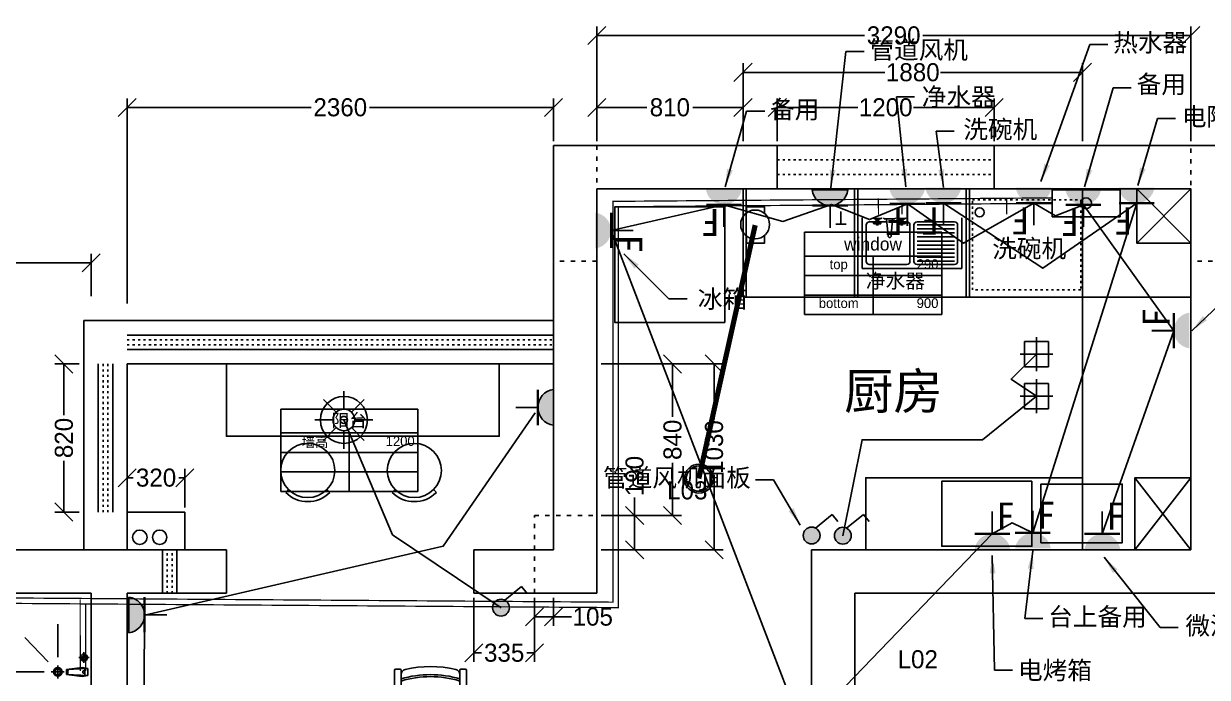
# Model space of a CAD drawing. Header units: millimetres. Extents: x -19825 to 39593, y -31971 to 32026.
# Drawn here: x 8187 to 14741, y 11864 to 15485 of the extents above; entities that cross this region are included whole.
import ezdxf

# ---------------------------------------------------------------- set-up
doc = ezdxf.new("R2010")
doc.units = ezdxf.units.MM
for name, pattern in [('ACAD_ISO03W100', [30, 12, -18]), ('DASHED2', [0.25, 0.125, -0.125]), ('PHANTOM2', [1.25, 0.625, -0.125, 0.125, -0.125, 0.125, -0.125])]:
    doc.linetypes.add(name, pattern=pattern)
for name, color, linetype in [('air supply', 3, 'Continuous'), ('blocks', 253, 'Continuous'), ('carbinet', 210, 'Continuous'), ('column', 1, 'ACAD_ISO03W100'), ('dim', 7, 'Continuous'), ('lighting', 6, 'Continuous'), ('new wall', 90, 'Continuous'), ('strong current', 1, 'Continuous'), ('wall', 7, 'Continuous'), ('water supply', 7, 'Continuous'), ('windows', 140, 'Continuous')]:
    doc.layers.add(name, color=color, linetype=linetype)
doc.styles.get("Standard").update_dxf_attribs({"font": 'Heiti SC.ttf'})
doc.styles.add('汉字', font='', dxfattribs={"width": 0.65, "height": 75})
doc.styles.get('汉字').set_extended_font_data('FangSong_GB2312')
doc.linetypes.add('ZIGZAG', pattern='A,0.00254,-5.08,[131,ltypeshp.shx,S=5.08,R=0,X=-5.08,Y=0],-10.16,[131,ltypeshp.shx,S=5.08,R=180,X=5.08,Y=0],-5.08', length=20.32254)
doc.dimstyles.new('副本 ISO-25', dxfattribs={"dimscale": 40, "dimtxt": 2.5, "dimasz": 2.5, "dimexe": 1.25, "dimexo": 0.625, "dimgap": 0.63, "dimtad": 0, "dimdec": 0, "dimtxsty": 'Standard', "dimblk": 'OBLIQUE', "dimblk1": 'OBLIQUE', "dimblk2": 'OBLIQUE', "dimcen": 2.5, "dimadec": 0, "dimazin": 0, "dimtfac": 1, "dimtdec": 0, "dimtmove": 0, "dimatfit": 3, "dimfxl": 1, "dimarcsym": 0})

# ---------------------------------------------------------------- blocks, each defined once
blk = doc.blocks.new('_Oblique')
at = {"color": 0, "linetype": 'ByBlock', "lineweight": -2}
blk.add_line((-0.5, -0.5), (0.5, 0.5), dxfattribs=at)
blk = doc.blocks.new('*D26')
at = {"layer": 'dim', "color": 0, "lineweight": -2, "transparency": 16777216}
for p, q in [((11360, 14835), (11360, 15469.5)), ((14650, 14835), (14650, 15469.5)), ((11360, 15419.5), (12842.7, 15419.5)), ((14650, 15419.5), (13165.7, 15419.5))]:
    blk.add_line(p, q, dxfattribs=at)
at = {"layer": 'dim', "color": 0, "lineweight": -2, "transparency": 16777216, "xscale": 100, "yscale": 100, "zscale": 100, "rotation": 180}
blk.add_blockref('_Oblique', (11360, 15419.5), dxfattribs=at)
at = {"layer": 'dim', "color": 0, "lineweight": -2, "transparency": 16777216, "xscale": 100, "yscale": 100, "zscale": 100}
blk.add_blockref('_Oblique', (14650, 15419.5), dxfattribs=at)
at = {"layer": 'dim', "color": 0, "transparency": 16777216, "insert": (13004.2, 15419.5), "char_height": 100, "attachment_point": 5}
blk.add_mtext('3290', dxfattribs=at)
blk = doc.blocks.new('*D27')
at = {"layer": 'dim', "color": 0, "lineweight": -2, "transparency": 16777216}
for p, q in [((12360, 14835), (12360, 15071.3)), ((12360, 15021.3), (12805.9, 15021.3)), ((13560, 15021.3), (13114.1, 15021.3)), ((13560, 14835), (13560, 15071.3))]:
    blk.add_line(p, q, dxfattribs=at)
at = {"layer": 'dim', "color": 0, "lineweight": -2, "transparency": 16777216, "xscale": 100, "yscale": 100, "zscale": 100, "rotation": 180}
blk.add_blockref('_Oblique', (12360, 15021.3), dxfattribs=at)
at = {"layer": 'dim', "color": 0, "lineweight": -2, "transparency": 16777216, "xscale": 100, "yscale": 100, "zscale": 100}
blk.add_blockref('_Oblique', (13560, 15021.3), dxfattribs=at)
at = {"layer": 'dim', "color": 0, "transparency": 16777216, "insert": (12960, 15021.3), "char_height": 100, "attachment_point": 5}
blk.add_mtext('1200', dxfattribs=at)
blk = doc.blocks.new('*D28')
at = {"layer": 'dim', "color": 0, "lineweight": -2, "transparency": 16777216}
for p, q in [((8760, 13935), (8760, 15071.3)), ((8760, 15021.3), (9778.5, 15021.3)), ((11120, 15021.3), (10101.5, 15021.3)), ((11120, 14835), (11120, 15071.3))]:
    blk.add_line(p, q, dxfattribs=at)
at = {"layer": 'dim', "color": 0, "lineweight": -2, "transparency": 16777216, "xscale": 100, "yscale": 100, "zscale": 100, "rotation": 180}
blk.add_blockref('_Oblique', (8760, 15021.3), dxfattribs=at)
at = {"layer": 'dim', "color": 0, "lineweight": -2, "transparency": 16777216, "xscale": 100, "yscale": 100, "zscale": 100}
blk.add_blockref('_Oblique', (11120, 15021.3), dxfattribs=at)
at = {"layer": 'dim', "color": 0, "transparency": 16777216, "insert": (9940, 15021.3), "char_height": 100, "attachment_point": 5}
blk.add_mtext('2360', dxfattribs=at)
blk = doc.blocks.new('*D29')
at = {"layer": 'dim', "color": 0, "lineweight": -2, "transparency": 16777216}
for p, q in [((6840, 12595), (6840, 14210)), ((6840, 14160), (7545.9, 14160)), ((8560, 14160), (7854.1, 14160)), ((8560, 13975), (8560, 14210))]:
    blk.add_line(p, q, dxfattribs=at)
at = {"layer": 'dim', "color": 0, "lineweight": -2, "transparency": 16777216, "xscale": 100, "yscale": 100, "zscale": 100, "rotation": 180}
blk.add_blockref('_Oblique', (6840, 14160), dxfattribs=at)
at = {"layer": 'dim', "color": 0, "lineweight": -2, "transparency": 16777216, "xscale": 100, "yscale": 100, "zscale": 100}
blk.add_blockref('_Oblique', (8560, 14160), dxfattribs=at)
at = {"layer": 'dim', "color": 0, "transparency": 16777216, "insert": (7700, 14160), "char_height": 100, "attachment_point": 5}
blk.add_mtext('1720', dxfattribs=at)
blk = doc.blocks.new('*D30')
at = {"layer": 'dim', "color": 0, "lineweight": -2, "transparency": 16777216}
for p, q in [((11385, 13600), (12060, 13600)), ((12010, 13600), (12010, 13294.1)), ((12010, 12570), (12010, 12985.9)), ((11385, 12570), (12060, 12570))]:
    blk.add_line(p, q, dxfattribs=at)
at = {"layer": 'dim', "color": 0, "lineweight": -2, "transparency": 16777216, "xscale": 100, "yscale": 100, "zscale": 100}
for p, rotation in [((12010, 13600), 90), ((12010, 12570), 270)]:
    blk.add_blockref('_Oblique', p, dxfattribs=dict(at, rotation=rotation))
at = {"layer": 'dim', "color": 0, "transparency": 16777216, "insert": (12010, 13140), "char_height": 100, "attachment_point": 5, "rotation": 90}
blk.add_mtext('1030', dxfattribs=at)
blk = doc.blocks.new('*D35')
at = {"layer": 'dim', "color": 0, "lineweight": -2, "transparency": 16777216}
for p, q in [((11360, 14835), (11360, 15071.3)), ((11360, 15021.3), (11638.2, 15021.3)), ((12170, 15021.3), (11891.8, 15021.3)), ((12170, 14835), (12170, 15071.3))]:
    blk.add_line(p, q, dxfattribs=at)
at = {"layer": 'dim', "color": 0, "lineweight": -2, "transparency": 16777216, "xscale": 100, "yscale": 100, "zscale": 100, "rotation": 180}
blk.add_blockref('_Oblique', (11360, 15021.3), dxfattribs=at)
at = {"layer": 'dim', "color": 0, "lineweight": -2, "transparency": 16777216, "xscale": 100, "yscale": 100, "zscale": 100}
blk.add_blockref('_Oblique', (12170, 15021.3), dxfattribs=at)
at = {"layer": 'dim', "color": 0, "transparency": 16777216, "insert": (11765, 15021.3), "char_height": 100, "attachment_point": 5}
blk.add_mtext('810', dxfattribs=at)
blk = doc.blocks.new('*D36')
at = {"layer": 'dim', "color": 0, "lineweight": -2, "transparency": 16777216}
for p, q in [((12170, 14835), (12170, 15265.4)), ((12170, 15215.4), (12955.9, 15215.4)), ((14050, 15215.4), (13264.1, 15215.4)), ((14050, 14835), (14050, 15265.4))]:
    blk.add_line(p, q, dxfattribs=at)
at = {"layer": 'dim', "color": 0, "lineweight": -2, "transparency": 16777216, "xscale": 100, "yscale": 100, "zscale": 100, "rotation": 180}
blk.add_blockref('_Oblique', (12170, 15215.4), dxfattribs=at)
at = {"layer": 'dim', "color": 0, "lineweight": -2, "transparency": 16777216, "xscale": 100, "yscale": 100, "zscale": 100}
blk.add_blockref('_Oblique', (14050, 15215.4), dxfattribs=at)
at = {"layer": 'dim', "color": 0, "transparency": 16777216, "insert": (13110, 15215.4), "char_height": 100, "attachment_point": 5}
blk.add_mtext('1880', dxfattribs=at)
blk = doc.blocks.new('*D281')
at = {"layer": 'dim', "color": 0, "lineweight": -2, "transparency": 16777216}
for p, q in [((11570, 12760), (11570, 12860)), ((11385, 12760), (11620, 12760)), ((11570, 12570), (11570, 12760)), ((11385, 12570), (11620, 12570))]:
    blk.add_line(p, q, dxfattribs=at)
at = {"layer": 'dim', "color": 0, "lineweight": -2, "transparency": 16777216, "xscale": 100, "yscale": 100, "zscale": 100}
for p, rotation in [((11570, 12760), 90), ((11570, 12570), 270)]:
    blk.add_blockref('_Oblique', p, dxfattribs=dict(at, rotation=rotation))
at = {"layer": 'dim', "color": 0, "transparency": 16777216, "insert": (11570, 12979.4), "char_height": 100, "attachment_point": 5, "rotation": 90}
blk.add_mtext('190', dxfattribs=at)
blk = doc.blocks.new('*D282')
at = {"layer": 'dim', "color": 0, "lineweight": -2, "transparency": 16777216}
for p, q in [((11015, 12305), (11015, 12150)), ((11120, 12305), (11120, 12150)), ((11015, 12200), (11120, 12200)), ((11120, 12200), (11220, 12200))]:
    blk.add_line(p, q, dxfattribs=at)
at = {"layer": 'dim', "color": 0, "lineweight": -2, "transparency": 16777216, "xscale": 100, "yscale": 100, "zscale": 100, "rotation": 180}
blk.add_blockref('_Oblique', (11015, 12200), dxfattribs=at)
at = {"layer": 'dim', "color": 0, "lineweight": -2, "transparency": 16777216, "xscale": 100, "yscale": 100, "zscale": 100}
blk.add_blockref('_Oblique', (11120, 12200), dxfattribs=at)
at = {"layer": 'dim', "color": 0, "transparency": 16777216, "insert": (11338.1, 12200), "char_height": 100, "attachment_point": 5}
blk.add_mtext('105', dxfattribs=at)
blk = doc.blocks.new('*D283')
at = {"layer": 'dim', "color": 0, "lineweight": -2, "transparency": 16777216}
for p, q in [((11385, 13600), (11830, 13600)), ((11780, 13600), (11780, 13306.8)), ((11780, 12760), (11780, 13053.2)), ((11385, 12760), (11830, 12760))]:
    blk.add_line(p, q, dxfattribs=at)
at = {"layer": 'dim', "color": 0, "lineweight": -2, "transparency": 16777216, "xscale": 100, "yscale": 100, "zscale": 100}
for p, rotation in [((11780, 13600), 90), ((11780, 12760), 270)]:
    blk.add_blockref('_Oblique', p, dxfattribs=dict(at, rotation=rotation))
at = {"layer": 'dim', "color": 0, "transparency": 16777216, "insert": (11780, 13180), "char_height": 100, "attachment_point": 5, "rotation": 90}
blk.add_mtext('840', dxfattribs=at)
blk = doc.blocks.new('*D284')
at = {"layer": 'dim', "color": 0, "lineweight": -2, "transparency": 16777216}
for p, q in [((10680, 12305), (10680, 11950)), ((11015, 12305), (11015, 11950)), ((10680, 12000), (10721.9, 12000)), ((11015, 12000), (10973.1, 12000))]:
    blk.add_line(p, q, dxfattribs=at)
at = {"layer": 'dim', "color": 0, "lineweight": -2, "transparency": 16777216, "xscale": 100, "yscale": 100, "zscale": 100, "rotation": 180}
blk.add_blockref('_Oblique', (10680, 12000), dxfattribs=at)
at = {"layer": 'dim', "color": 0, "lineweight": -2, "transparency": 16777216, "xscale": 100, "yscale": 100, "zscale": 100}
blk.add_blockref('_Oblique', (11015, 12000), dxfattribs=at)
at = {"layer": 'dim', "color": 0, "transparency": 16777216, "insert": (10847.5, 12000), "char_height": 100, "attachment_point": 5}
blk.add_mtext('335', dxfattribs=at)
blk = doc.blocks.new('*D285')
at = {"layer": 'dim', "color": 0, "lineweight": -2, "transparency": 16777216}
for p, q in [((8495, 13600), (8360, 13600)), ((8410, 13600), (8410, 13316.8)), ((8410, 12780), (8410, 13063.2)), ((8495, 12780), (8360, 12780))]:
    blk.add_line(p, q, dxfattribs=at)
at = {"layer": 'dim', "color": 0, "lineweight": -2, "transparency": 16777216, "xscale": 100, "yscale": 100, "zscale": 100}
for p, rotation in [((8410, 13600), 90), ((8410, 12780), 270)]:
    blk.add_blockref('_Oblique', p, dxfattribs=dict(at, rotation=rotation))
at = {"layer": 'dim', "color": 0, "transparency": 16777216, "insert": (8410, 13190), "char_height": 100, "attachment_point": 5, "rotation": 90}
blk.add_mtext('820', dxfattribs=at)
blk = doc.blocks.new('*D286')
at = {"layer": 'dim', "color": 0, "lineweight": -2, "transparency": 16777216}
for p, q in [((8760, 12805), (8760, 13020)), ((9080, 12805), (9080, 13020)), ((8760, 12970), (8793.2, 12970)), ((9080, 12970), (9046.8, 12970))]:
    blk.add_line(p, q, dxfattribs=at)
at = {"layer": 'dim', "color": 0, "lineweight": -2, "transparency": 16777216, "xscale": 100, "yscale": 100, "zscale": 100, "rotation": 180}
blk.add_blockref('_Oblique', (8760, 12970), dxfattribs=at)
at = {"layer": 'dim', "color": 0, "lineweight": -2, "transparency": 16777216, "xscale": 100, "yscale": 100, "zscale": 100}
blk.add_blockref('_Oblique', (9080, 12970), dxfattribs=at)
at = {"layer": 'dim', "color": 0, "transparency": 16777216, "insert": (8920, 12970), "char_height": 100, "attachment_point": 5}
blk.add_mtext('320', dxfattribs=at)
blk = doc.blocks.new('*T290')
at = {"layer": 'dim', "color": 0, "linetype": 'ByBlock', "lineweight": -2, "ltscale": 8, "transparency": 16777216}
for p, q in [((0, 0), (760, 0)), ((0, 0), (0, -456)), ((760, 0), (760, -456)), ((0, -132), (760, -132)), ((380, -132), (380, -456)), ((0, -240), (760, -240)), ((0, -348), (760, -348)), ((0, -456), (760, -456))]:
    blk.add_line(p, q, dxfattribs=at)
at = {"layer": 'dim', "color": 0, "ltscale": 8, "transparency": 16777216}
for s, insert, char_height, width, attachment_point in [('window', (380, -66), 72, 724, 5), ('top', (190, -186), 54, 344, 5), ('290', (742, -150), 54, 344, 3), ('bottom', (190, -366), 54, 344, 2), ('900', (742, -366), 54, 344, 3)]:
    blk.add_mtext(s, dxfattribs=dict(at, insert=insert, char_height=char_height, width=width, attachment_point=attachment_point))
blk = doc.blocks.new('sink-5')
at = {"color": 0, "linetype": 'ByBlock'}
for p, q in [((0, -0.6), (0, 0)), ((0.227, -0.005), (0.232, 0)), ((0.252, 0), (0.252, -0.003)), ((0.392, -0.003), (0.392, 0)), ((0.413, 0), (0.421, -0.006)), ((0.517, -0.005), (0.521, 0)), ((1.176, -0.6), (1.176, 0)), ((0.048, -0.084), (0.048, -0.516)), ((0.084, -0.048), (0.163, -0.048)), ((0.124, 0), (0.132, -0.006)), ((0.132, -0.006), (0.142, -0.009)), ((0.134, -0.059), (0.133, -0.063)), ((0.133, -0.063), (0.134, -0.068)), ((0.137, -0.055), (0.134, -0.059)), ((0.134, -0.068), (0.137, -0.071)), ((0.142, -0.054), (0.137, -0.055)), ((0.137, -0.071), (0.142, -0.072)), ((0.15, -0.012), (0.142, -0.009)), ((0.142, -0.009), (0.214, -0.009)), ((0.146, -0.055), (0.142, -0.054)), ((0.142, -0.072), (0.146, -0.071)), ((0.15, -0.059), (0.146, -0.055)), ((0.146, -0.071), (0.15, -0.068)), ((0.156, -0.018), (0.15, -0.012)), ((0.151, -0.063), (0.15, -0.059)), ((0.16, -0.059), (0.15, -0.059)), ((0.15, -0.068), (0.151, -0.063)), ((0.16, -0.068), (0.15, -0.068)), ((0.161, -0.024), (0.156, -0.018)), ((0.196, -0.023), (0.16, -0.023)), ((0.161, -0.054), (0.16, -0.063)), ((0.16, -0.063), (0.161, -0.073)), ((0.164, -0.032), (0.161, -0.024)), ((0.164, -0.045), (0.161, -0.054)), ((0.161, -0.073), (0.164, -0.081)), ((0.164, -0.041), (0.164, -0.032)), ((0.164, -0.041), (0.164, -0.045)), ((0.192, -0.041), (0.164, -0.041)), ((0.164, -0.081), (0.171, -0.085)), ((0.17, -0.059), (0.169, -0.063)), ((0.169, -0.063), (0.17, -0.068)), ((0.173, -0.055), (0.17, -0.059)), ((0.17, -0.068), (0.173, -0.071)), ((0.171, -0.085), (0.178, -0.086)), ((0.178, -0.054), (0.173, -0.055)), ((0.173, -0.071), (0.178, -0.072)), ((0.183, -0.055), (0.178, -0.054)), ((0.178, -0.072), (0.183, -0.071)), ((0.178, -0.086), (0.185, -0.085)), ((0.186, -0.059), (0.183, -0.055)), ((0.183, -0.071), (0.186, -0.068)), ((0.185, -0.085), (0.192, -0.081)), ((0.187, -0.063), (0.186, -0.059)), ((0.186, -0.068), (0.187, -0.063)), ((0.194, -0.026), (0.192, -0.033)), ((0.192, -0.033), (0.192, -0.041)), ((0.192, -0.045), (0.192, -0.041)), ((0.195, -0.054), (0.192, -0.045)), ((0.192, -0.081), (0.195, -0.073)), ((0.193, -0.048), (0.291, -0.048)), ((0.199, -0.019), (0.194, -0.026)), ((0.196, -0.063), (0.195, -0.054)), ((0.195, -0.073), (0.196, -0.063)), ((0.196, -0.059), (0.206, -0.059)), ((0.206, -0.068), (0.196, -0.068)), ((0.204, -0.014), (0.199, -0.019)), ((0.211, -0.011), (0.204, -0.014)), ((0.206, -0.059), (0.205, -0.063)), ((0.205, -0.063), (0.206, -0.068)), ((0.21, -0.055), (0.206, -0.059)), ((0.206, -0.068), (0.21, -0.071)), ((0.214, -0.054), (0.21, -0.055)), ((0.21, -0.071), (0.214, -0.072)), ((0.219, -0.009), (0.211, -0.011)), ((0.214, -0.009), (0.221, -0.008)), ((0.219, -0.055), (0.214, -0.054)), ((0.214, -0.072), (0.219, -0.071)), ((0.222, -0.059), (0.219, -0.055)), ((0.219, -0.071), (0.222, -0.068)), ((0.221, -0.008), (0.227, -0.005)), ((0.223, -0.063), (0.222, -0.059)), ((0.222, -0.068), (0.223, -0.063)), ((0.252, -0.003), (0.254, -0.007)), ((0.254, -0.007), (0.257, -0.01)), ((0.257, -0.01), (0.261, -0.012)), ((0.261, -0.012), (0.265, -0.012)), ((0.288, -0.012), (0.265, -0.012)), ((0.36, -0.012), (0.288, -0.012)), ((0.306, -0.215), (0.288, -0.012)), ((0.36, -0.012), (0.342, -0.215)), ((0.357, -0.048), (0.453, -0.048)), ((0.36, -0.012), (0.378, -0.012)), ((0.378, -0.012), (0.383, -0.012)), ((0.383, -0.012), (0.387, -0.011)), ((0.387, -0.011), (0.39, -0.007)), ((0.39, -0.007), (0.392, -0.003)), ((0.421, -0.006), (0.431, -0.009)), ((0.423, -0.059), (0.422, -0.063)), ((0.422, -0.063), (0.423, -0.068)), ((0.426, -0.055), (0.423, -0.059)), ((0.423, -0.068), (0.426, -0.071)), ((0.431, -0.054), (0.426, -0.055)), ((0.426, -0.071), (0.431, -0.072)), ((0.431, -0.009), (0.503, -0.009)), ((0.439, -0.012), (0.431, -0.009)), ((0.436, -0.055), (0.431, -0.054)), ((0.431, -0.072), (0.436, -0.071)), ((0.439, -0.059), (0.436, -0.055)), ((0.436, -0.071), (0.439, -0.068)), ((0.445, -0.018), (0.439, -0.012)), ((0.449, -0.059), (0.439, -0.059)), ((0.44, -0.063), (0.439, -0.059)), ((0.439, -0.068), (0.44, -0.063)), ((0.449, -0.068), (0.439, -0.068)), ((0.45, -0.024), (0.445, -0.018)), ((0.485, -0.023), (0.449, -0.023)), ((0.45, -0.054), (0.449, -0.063)), ((0.449, -0.063), (0.45, -0.073)), ((0.453, -0.032), (0.45, -0.024)), ((0.454, -0.045), (0.45, -0.054)), ((0.45, -0.073), (0.454, -0.081)), ((0.454, -0.041), (0.453, -0.032)), ((0.454, -0.041), (0.454, -0.045)), ((0.481, -0.041), (0.454, -0.041)), ((0.454, -0.081), (0.46, -0.085)), ((0.459, -0.059), (0.458, -0.063)), ((0.458, -0.063), (0.459, -0.068)), ((0.463, -0.055), (0.459, -0.059)), ((0.459, -0.068), (0.463, -0.071)), ((0.46, -0.085), (0.467, -0.086)), ((0.467, -0.054), (0.463, -0.055)), ((0.463, -0.071), (0.467, -0.072)), ((0.472, -0.055), (0.467, -0.054)), ((0.467, -0.072), (0.472, -0.071)), ((0.467, -0.086), (0.474, -0.085)), ((0.475, -0.059), (0.472, -0.055)), ((0.472, -0.071), (0.475, -0.068)), ((0.474, -0.085), (0.481, -0.081)), ((0.476, -0.063), (0.475, -0.059)), ((0.475, -0.068), (0.476, -0.063)), ((0.484, -0.026), (0.481, -0.033)), ((0.481, -0.033), (0.481, -0.041)), ((0.481, -0.045), (0.481, -0.041)), ((0.484, -0.054), (0.481, -0.045)), ((0.481, -0.081), (0.484, -0.073)), ((0.482, -0.048), (0.528, -0.048)), ((0.488, -0.019), (0.484, -0.026)), ((0.485, -0.063), (0.484, -0.054)), ((0.484, -0.073), (0.485, -0.063)), ((0.485, -0.059), (0.495, -0.059)), ((0.495, -0.068), (0.485, -0.068)), ((0.493, -0.014), (0.488, -0.019)), ((0.5, -0.011), (0.493, -0.014)), ((0.495, -0.059), (0.494, -0.063)), ((0.494, -0.063), (0.495, -0.068)), ((0.499, -0.055), (0.495, -0.059)), ((0.495, -0.068), (0.499, -0.071)), ((0.503, -0.054), (0.499, -0.055)), ((0.499, -0.071), (0.503, -0.072)), ((0.508, -0.009), (0.5, -0.011)), ((0.503, -0.009), (0.51, -0.008)), ((0.508, -0.055), (0.503, -0.054)), ((0.503, -0.072), (0.508, -0.071)), ((0.511, -0.059), (0.508, -0.055)), ((0.508, -0.071), (0.511, -0.068)), ((0.51, -0.008), (0.517, -0.005)), ((0.512, -0.063), (0.511, -0.059)), ((0.511, -0.068), (0.512, -0.063)), ((0.564, -0.084), (0.564, -0.516)), ((0.612, -0.084), (0.612, -0.516)), ((1.092, -0.048), (0.648, -0.048)), ((0.648, -0.083), (1.092, -0.083)), ((0.648, -0.131), (1.092, -0.131)), ((1.128, -0.516), (1.128, -0.084)), ((0.306, -0.215), (0.307, -0.221)), ((0.307, -0.221), (0.309, -0.226)), ((0.309, -0.226), (0.313, -0.23)), ((0.313, -0.23), (0.318, -0.233)), ((0.318, -0.233), (0.324, -0.233)), ((0.324, -0.233), (0.33, -0.233)), ((0.33, -0.233), (0.335, -0.23)), ((0.335, -0.23), (0.339, -0.226)), ((0.339, -0.226), (0.341, -0.221)), ((0.341, -0.221), (0.342, -0.215)), ((0.648, -0.179), (1.092, -0.179)), ((0.648, -0.227), (1.092, -0.227)), ((0.648, -0.275), (1.092, -0.275)), ((0.648, -0.323), (1.092, -0.323)), ((0.648, -0.371), (1.092, -0.371)), ((0.648, -0.419), (1.092, -0.419)), ((0.528, -0.552), (0.084, -0.552)), ((0.648, -0.467), (1.092, -0.467)), ((0.648, -0.515), (1.092, -0.515)), ((0.648, -0.552), (1.092, -0.552)), ((1.176, -0.6), (0, -0.6))]:
    blk.add_line(p, q, dxfattribs=at)
for centre, start, end in [((0.084, -0.084), 90, 180), ((0.528, -0.084), 0, 90), ((0.648, -0.084), 90, 180), ((1.092, -0.084), 0, 90), ((0.084, -0.516), 180, 270), ((0.528, -0.516), 270, 0), ((0.648, -0.516), 180, 270), ((1.092, -0.516), 270, 0)]:
    blk.add_arc(centre, 0.036, start, end, dxfattribs=at)
blk = doc.blocks.new('socket water proff')
at = {"layer": 'strong current'}
blk.add_hatch(color=2, dxfattribs=at).paths.add_polyline_path([(100.1, -6.8, 0.86847), (-98, -6.8)])
at = {"layer": 'strong current', "color": 2}
for points, const_width in [([(0, 79.4), (0, 202.9)], 9.63), ([(98.2, 79.4), (-98.2, 79.4)], 12.8)]:
    blk.add_lwpolyline(points, dxfattribs=dict(at, const_width=const_width))
at = {"layer": 'strong current', "color": 2, "style": '汉字'}
blk.add_text('F', height=150.5, dxfattribs=at).set_placement((22.2, 102.2))
blk = doc.blocks.new('*T326')
at = {"layer": 'dim', "color": 0, "linetype": 'ByBlock', "lineweight": -2, "ltscale": 8, "transparency": 16777216}
for p, q in [((0, 0), (760, 0)), ((0, 0), (0, -456)), ((760, 0), (760, -456)), ((0, -132), (760, -132)), ((380, -132), (380, -456)), ((0, -240), (760, -240)), ((0, -348), (760, -348)), ((0, -456), (760, -456))]:
    blk.add_line(p, q, dxfattribs=at)
at = {"layer": 'dim', "color": 0, "ltscale": 8, "transparency": 16777216}
for s, insert, char_height, width, attachment_point in [('阳台', (380, -66), 72, 724, 5), ('墙高', (190, -186), 54, 344, 5), ('1200', (742, -150), 54, 344, 3)]:
    blk.add_mtext(s, dxfattribs=dict(at, insert=insert, char_height=char_height, width=width, attachment_point=attachment_point))
blk = doc.blocks.new('socket')
at = {"layer": 'strong current'}
blk.add_hatch(color=2, dxfattribs=at).paths.add_polyline_path([(99.1, 0, 0.86847), (-99.1, 0)])
at = {"layer": 'strong current', "color": 2}
blk.add_line((99.1, 0), (-99.1, 0), dxfattribs=at)
for points, const_width in [([(-1, 86.2), (-1, 209.7)], 9.63), ([(97.2, 86.2), (-99.3, 86.2)], 12.8)]:
    blk.add_lwpolyline(points, dxfattribs=dict(at, const_width=const_width))
blk.add_arc((0, -14), 100.1, 8.05334, 171.94666, dxfattribs=at)
blk = doc.blocks.new('fgdgfgfrd')
at = {"layer": ''}
blk.add_hatch(color=2, dxfattribs=at).paths.add_polyline_path([(-169345.2, -1042558.6, 0.86847), (-169558.4, -1042558.6)])
at = {"layer": '', "color": 2}
blk.add_line((-169345.2, -1042558.6), (-169558.4, -1042558.6), dxfattribs=at)
for points, const_width in [([(-169452.9, -1042465.9), (-169452.9, -1042333)], 10.4), ([(-169347.2, -1042465.9), (-169558.6, -1042465.9)], 13.8)]:
    blk.add_lwpolyline(points, dxfattribs=dict(at, const_width=const_width))
blk.add_arc((-169451.8, -1042573.7), 107.7, 8.05334, 171.94666, dxfattribs=at)
blk = doc.blocks.new('socket top')
at = {"layer": 'strong current', "xscale": 0.9292800000917901, "yscale": 0.9292800000917901, "zscale": 0.9292800000917901}
blk.add_blockref('fgdgfgfrd', (157466.3, 968825.1), dxfattribs=at)
at = {"layer": 'strong current', "color": 2, "lineweight": 100, "ltscale": 8, "insert": (-200, 190), "char_height": 75, "attachment_point": 1}
blk.add_mtext_dynamic_manual_height_columns('\\pxqr;{\\fArial|b0|i0|c134|p0;T}', width=170, gutter_width=250, heights=[0], dxfattribs=at)
blk = doc.blocks.new('Chair 20')
for p, q in [((-270, 25), (-270, 540)), ((-260, 550), (-225, 550)), ((-220, 545), (-220, 20)), ((220, 545), (220, 20)), ((260, 550), (225, 550)), ((270, 25), (270, 540)), ((-220, 50), (-220, 508.8)), ((220, 50), (220, 508.8)), ((-225, 15), (-260, 15)), ((170, 0), (-170, 0)), ((225, 15), (260, 15))]:
    blk.add_line(p, q)
for centre, radius, start, end in [((-260, 540), 10, 90, 180), ((-225, 545), 5, 0, 90), ((-180, 508.8), 40, 103.05899, 180), ((0, -245.6), 815.6, 76.5987, 103.4013), ((180, 508.8), 40, 0, 76.94101), ((225, 545), 5, 90, 180), ((260, 540), 10, 0, 90), ((0, -254.4), 764.4, 73.27226, 106.72774), ((0, -255), 750, 72.94305, 107.05695), ((-260, 25), 10, 180, 270), ((-225, 20), 5, 270, 0), ((-170, 50), 50, 180, 270), ((170, 50), 50, 270, 0), ((225, 20), 5, 180, 270), ((260, 25), 10, 270, 0)]:
    blk.add_arc(centre, radius, start, end)
blk = doc.blocks.new('*U332')
at = {"layer": 'blocks', "xscale": 0.7407407407407407, "yscale": 0.7407407407407407, "zscale": 0.7407407407407407, "rotation": 270}
blk.add_blockref('Chair 20', (460, 450), dxfattribs=at)
blk = doc.blocks.new('*U333')
at = {"layer": 'blocks', "color": 0, "linetype": 'ByBlock', "lineweight": -2, "transparency": 16777216}
for p, rotation in [((10889.6, 11041.6), 90), ((10439.6, 11491.6), 180), ((9989.6, 11041.6), 270.0000000000002)]:
    blk.add_blockref('*U332', p, dxfattribs=dict(at, rotation=rotation))
blk.add_blockref('*U332', (10439.6, 10591.6), dxfattribs=at)
blk = doc.blocks.new('1 gang switch')
at = {"layer": 'lighting'}
blk.add_hatch(color=2, dxfattribs=at).paths.add_polyline_path([(-41.3, 21.7, 1), (41.3, -21.7, 1)])
at = {"layer": 'lighting', "color": 2}
for p, q in [((21.2, 41), (114.4, 117)), ((114.4, 117), (145.6, 78.7))]:
    blk.add_line(p, q, dxfattribs=at)
blk.add_circle((0, 0), 46.7, dxfattribs=at)
blk = doc.blocks.new('block light')
at = {"layer": 'lighting'}
for p, q in [((-66.9, 70.7), (-66.9, -70.7)), ((49.8, 70.7), (-66.9, 70.7)), ((-66.9, 70.7), (49.8, 70.7)), ((66.9, 70.7), (-66.9, 70.7)), ((0, 94), (0, -94)), ((66.9, -70.7), (66.9, 70.7)), ((90.2, 0), (-90.2, 0)), ((-66.9, -70.7), (66.9, -70.7))]:
    blk.add_line(p, q, dxfattribs=at)
blk = doc.blocks.new('pendant lamp')
at = {"layer": 'lighting', "ltscale": 8}
for p, q in [((0, 80), (0, 30)), ((-56.6, 56.6), (-21.2, 21.2)), ((21.2, 21.2), (56.6, 56.6)), ((-80, 0), (-30, 0)), ((30, 0), (80, 0)), ((-56.6, -56.6), (-21.2, -21.2)), ((0, -30), (0, -80)), ((21.2, -21.2), (56.6, -56.6))]:
    blk.add_line(p, q, dxfattribs=at)
for radius in [65, 10]:
    blk.add_circle((0, 0), radius, dxfattribs=at)
at = {"layer": 'lighting'}
blk.add_circle((0, 0), 30, dxfattribs=at)
blk = doc.blocks.new('Chair 21')
for p, q in [((-141.4, 141.4), (-162.6, 162.6)), ((-141.4, -141.4), (-162.6, -162.6))]:
    blk.add_line(p, q)
blk.add_circle((0, 0), 200)
blk.add_arc((0, 0), 230, 135, 225)

msp = doc.modelspace()

# ---------------------------------------------------------------- linework, layer by layer
at = {"layer": 'air supply', "transparency": 33554687}
for points in [[(12189.8, 14437.4), (12189.8, 14469.8), (12289.8, 14469.8), (12289.8, 14433.1)], [(12289.8, 14312.7), (12289.8, 14269.8), (12189.8, 14269.8), (12189.8, 14308.4)]]:
    msp.add_lwpolyline(points, dxfattribs=at)
at = {"layer": 'air supply', "linetype": 'ZIGZAG', "lineweight": 70, "ltscale": 5, "transparency": 33554687}
msp.add_lwpolyline([(11926.1, 12965), (12237.1, 14369.8)], dxfattribs=at)
at = {"layer": 'air supply', "transparency": 33554687}
for centre, radius in [((12237.1, 14372.9), 80), ((11926.1, 12965), 80), ((11926.1, 12965), 70)]:
    msp.add_circle(centre, radius, dxfattribs=at)
at = {"layer": 'blocks'}
msp.add_line((14650, 13970), (14650, 14570), dxfattribs=at)
at = {"layer": 'blocks', "linetype": 'ByBlock', "ltscale": 0.01}
for p, q in [((8376, 11975.7), (8376.8, 12158.7)), ((8193.9, 12085.3), (8321.7, 11951)), ((8520.7, 11944.5), (8520.9, 12002.9)), ((8375.5, 11858.3), (8375.8, 11930.4)), ((8550, 11973.6), (8491.6, 11973.9)), ((8300.8, 11894.7), (8106.8, 11895.6)), ((8411.7, 11894.2), (8339.6, 11894.6)), ((8424.3, 11907.5), (8424.2, 11894.2)), ((8424.2, 11880.8), (8424.2, 11894.2)), ((8541.4, 11873.6), (8424.2, 11880.8)), ((8510.3, 11868.6), (8424.2, 11880.8)), ((8510.5, 11918.9), (8424.3, 11907.5)), ((8541.6, 11913.6), (8424.3, 11907.5)), ((8432.4, 11907.9), (8432.3, 11894.1)), ((8432.3, 11880.4), (8432.3, 11894.1)), ((8541.4, 11873.6), (8510.3, 11868.6)), ((8541.6, 11913.6), (8510.5, 11918.9)), ((8525.8, 11912.8), (8525.7, 11893.7)), ((8525.7, 11874.6), (8525.7, 11893.7)), ((8541.4, 11873.6), (8541.5, 11893.6)), ((8541.6, 11913.6), (8541.5, 11893.6))]:
    msp.add_line(p, q, dxfattribs=at)
at = {"layer": 'blocks'}
for points in [[(14258, 14416), (14258, 14564), (13882, 14564), (13882, 14416)], [(12070, 13830), (12070, 14470), (11460, 14470), (11460, 13830)]]:
    msp.add_lwpolyline(points, close=True, dxfattribs=at)
at = {"layer": 'blocks', "linetype": 'ACAD_ISO03W100'}
msp.add_lwpolyline([(13440, 14010), (13440, 14510), (14040, 14510), (14040, 14010)], close=True, dxfattribs=at)
at = {"layer": 'blocks', "ltscale": 8}
for points in [[(9310, 13600), (10820, 13600), (10820, 13200), (9310, 13200)], [(13770, 12950), (13770, 12590), (13270, 12590), (13270, 12950)], [(13820, 12610), (14270, 12610), (14270, 12935), (13820, 12935)]]:
    msp.add_lwpolyline(points, close=True, dxfattribs=at)
at = {"layer": 'blocks'}
msp.add_circle((14070, 14490), 30, dxfattribs=at)
at = {"layer": 'blocks', "linetype": 'ByBlock', "ltscale": 0.01}
for centre, radius in [((8520.8, 11973.7), 20), ((8520.8, 11973.7), 12), ((8375.6, 11894.4), 24), ((8375.6, 11894.4), 16)]:
    msp.add_circle(centre, radius, dxfattribs=at)
for centre, start, end in [((8519.8, 11894.7), 350.26148, 189.21102), ((8519.8, 11892.8), 170.26148, 9.21102)]:
    msp.add_arc(centre, 5.75, start, end, dxfattribs=at)
at = {"layer": 'carbinet'}
for p, q in [((12170, 14570), (12170, 13970)), ((14650, 14570), (12170, 14570)), ((12188, 14570), (12188, 13970)), ((12788, 14570), (12788, 13970)), ((12806, 14570), (12806, 13970)), ((13406, 14570), (13406, 13970)), ((13424, 14570), (13424, 13970)), ((12170, 13970), (14650, 13970))]:
    msp.add_line(p, q, dxfattribs=at)
msp.add_lwpolyline([(14650, 12570), (14650, 14570), (14050, 14570), (14050, 12570)], close=True, dxfattribs=at)
at = {"layer": 'carbinet', "ltscale": 8}
msp.add_lwpolyline([(14050, 12570), (12850, 12570), (12850, 12970), (14050, 12970)], close=True, dxfattribs=at)
at = {"layer": 'column', "ltscale": 2}
for points in [[(11360, 14810), (11360, 14170), (11120, 14170), (11120, 14810)], [(14890, 14810), (14890, 14170), (14650, 14170), (14650, 14810)], [(11360, 12760), (11360, 12330), (11015, 12330), (11015, 12760)]]:
    msp.add_lwpolyline(points, close=True, dxfattribs=at)
at = {"layer": 'lighting', "ltscale": 8}
for points in [[(12722.7, 12648.9), (12829, 13180), (13495.2, 13180), (13795.4, 13421.4), (13654.8, 13516.4), (13795.4, 13654.7)], [(10830, 12250), (10228.4, 12654.4), (9960, 13290)]]:
    msp.add_lwpolyline(points, dxfattribs=at)
at = {"layer": 'new wall', "ltscale": 8}
for p, q in [((14350, 14270), (14650, 14570)), ((14350, 14570), (14650, 14270))]:
    msp.add_line(p, q, dxfattribs=at)
at = {"layer": 'new wall'}
for p, q in [((8600, 13600), (8600, 12780)), ((8680, 13600), (8680, 12780)), ((9080, 12780), (8760, 12780)), ((9080, 12570), (9080, 12780))]:
    msp.add_line(p, q, dxfattribs=at)
at = {"layer": 'new wall', "linetype": 'ACAD_ISO03W100'}
for p, q in [((8626.4, 13600), (8626.4, 12780)), ((8653.6, 13600), (8653.6, 12780))]:
    msp.add_line(p, q, dxfattribs=at)
at = {"layer": 'new wall', "ltscale": 8}
msp.add_lwpolyline([(14650, 14570), (14650, 14270), (14350, 14270), (14350, 14570)], close=True, dxfattribs=at)
at = {"layer": 'strong current', "ltscale": 8}
for points in [[(12502.1, 11569.9), (11439.4, 14340), (12064.7, 14481.8), (12390, 14390), (12660, 14484), (12870, 14400), (13080, 14487.1), (13390, 14270), (13780, 14490.6), (13900, 14420), (14054.7, 14481.8), (14555.6, 13784.4), (14159, 12659.4)], [(13280, 14490), (13830, 14130), (14350, 14490), (13774.4, 12664.4), (13660, 12720), (13550, 12659.4), (12502.1, 11569.9)], [(8376, 6510), (8846.2, 9771), (8846.2, 10051), (8846, 10340), (8856, 12209.5), (10510, 12590), (11020, 13330)]]:
    msp.add_lwpolyline(points, dxfattribs=at)
at = {"layer": 'wall'}
for p, q in [((12360, 14810), (11120, 14810)), ((11120, 14810), (11120, 12570)), ((12360, 14570), (12360, 14810)), ((14890, 14810), (13560, 14810)), ((13560, 14570), (13560, 14810)), ((12360, 14570), (11360, 14570)), ((11360, 14570), (11360, 12330)), ((14650, 14570), (13560, 14570)), ((14650, 12570), (14650, 14570)), ((8520, 12570), (8520, 13840)), ((8520, 13840), (11120, 13840)), ((11120, 13840), (11120, 13720)), ((11120, 13600), (11120, 13720)), ((8760, 12570), (8760, 13600)), ((8760, 13600), (11120, 13600)), ((9310, 12570), (8140, 12570)), ((8520, 12570), (8640, 12570)), ((8760, 12570), (8640, 12570)), ((8955, 12330), (8955, 12570)), ((9035, 12330), (9035, 12570)), ((9310, 12330), (9310, 12570)), ((11120, 12570), (10680, 12570)), ((10680, 12570), (10680, 12330)), ((14650, 12570), (12550, 12570)), ((12550, 9730), (12550, 12570)), ((8560, 12330), (8140, 12330)), ((8560, 12330), (8560, 10710)), ((9310, 12330), (8760, 12330)), ((8760, 12330), (8760, 9090.3)), ((11360, 12330), (10680, 12330)), ((14890, 12330), (12790, 12330)), ((12790, 9730), (12790, 12330))]:
    msp.add_line(p, q, dxfattribs=at)
at = {"layer": 'wall', "ltscale": 8}
for p, q in [((14340, 12970), (14650, 12570)), ((14340, 12570), (14650, 12970))]:
    msp.add_line(p, q, dxfattribs=at)
at = {"layer": 'wall', "linetype": 'ACAD_ISO03W100'}
for p, q in [((8981.4, 12330), (8981.4, 12570)), ((9008.6, 12330), (9008.6, 12570))]:
    msp.add_line(p, q, dxfattribs=at)
at = {"layer": 'wall', "linetype": 'Continuous'}
msp.add_line((11200, 12330), (11360, 12330), dxfattribs=at)
at = {"layer": 'wall'}
msp.add_lwpolyline([(14650, 12570), (14650, 12970), (14340, 12970), (14340, 12570)], close=True, dxfattribs=at)
for centre in [(8830, 12640), (8940, 12640)]:
    msp.add_circle(centre, 40, dxfattribs=at)
at = {"layer": 'water supply', "color": 3, "linetype": 'DASHED2', "lineweight": 100, "ltscale": 150, "const_width": 7}
msp.add_lwpolyline([(7170, 9192.3), (7170, 9322.3), (6910, 9322.3), (6910, 12312.3), (11449.9, 12280.7), (11449.9, 14500.7), (13880, 14520)], dxfattribs=at)
at = {"layer": 'water supply', "color": 1, "linetype": 'PHANTOM2', "lineweight": 100, "ltscale": 150, "const_width": 7}
msp.add_lwpolyline([(6990, 9850), (6940, 9850), (6940, 12282.1), (11479.9, 12250.5), (11479.9, 14471), (13880, 14490)], dxfattribs=at)
at = {"layer": 'water supply', "color": 3, "linetype": 'DASHED2', "ltscale": 150, "const_width": 7}
for points in [[(12919.8, 14517.2), (12920.2, 14427.2)], [(13629.9, 14519.6), (13630.3, 14429.6)], [(8499.9, 12297.2), (8500, 11900)]]:
    msp.add_lwpolyline(points, dxfattribs=at)
at = {"layer": 'water supply', "color": 3, "const_width": 7}
msp.add_lwpolyline([(13629.9, 14519.6), (13630.1, 14469.6)], dxfattribs=at)
at = {"layer": 'water supply', "color": 1, "linetype": 'PHANTOM2', "ltscale": 150, "const_width": 7}
for points in [[(13050, 14480), (13050, 14429.6)], [(8529.9, 12268), (8530, 11900)]]:
    msp.add_lwpolyline(points, dxfattribs=at)
at = {"layer": 'water supply'}
msp.add_circle((13480, 14440), 25, dxfattribs=at)
at = {"layer": 'windows'}
for p, q in [((12360, 14810), (13560, 14810)), ((12360, 14570), (13560, 14570)), ((8760, 13760), (11120, 13760)), ((8760, 13680), (11120, 13680))]:
    msp.add_line(p, q, dxfattribs=at)
at = {"layer": 'windows', "linetype": 'ACAD_ISO03W100'}
for p, q in [((12360, 14730.8), (13560, 14730.8)), ((12360, 14649.2), (13560, 14649.2)), ((8760, 13733.6), (11120, 13733.6)), ((8760, 13706.4), (11120, 13706.4))]:
    msp.add_line(p, q, dxfattribs=at)

# ---------------------------------------------------------------- block references
for name, p in [('*T290', (12510, 14330)), ('*T326', (9610, 13350))]:
    msp.add_blockref(name, p)
at = {"layer": 'blocks', "xscale": 468.5374149660026, "yscale": 468.5374149660026, "zscale": 468.5374149660026}
msp.add_blockref('sink-5', (12830, 14410), dxfattribs=at)
at = {"layer": 'blocks', "xscale": 0.75, "yscale": 0.75, "zscale": 0.75, "rotation": 89.99999999999999}
for p in [(9760, 13010), (10350, 13010)]:
    msp.add_blockref('Chair 21', p, dxfattribs=at)
at = {"layer": 'blocks'}
msp.add_blockref('*U333', (0, 0), dxfattribs=at)
at = {"layer": 'lighting'}
for p in [(13795.4, 13654.7), (13795.4, 13421.4)]:
    msp.add_blockref('block light', p, dxfattribs=at)
at = {"layer": 'lighting', "xscale": 2, "yscale": 2, "zscale": 2}
msp.add_blockref('pendant lamp', (9960, 13290), dxfattribs=at)
at = {"layer": 'lighting', "ltscale": 8}
for p in [(12550, 12649.6), (12722.7, 12648.9), (10830, 12250)]:
    msp.add_blockref('1 gang switch', p, dxfattribs=at)
at = {"layer": 'strong current'}
for name, p, rotation in [('socket water proff', (12064.7, 14561.2), 180), ('socket top', (12650, 14560), 180), ('socket water proff', (13080, 14566.5), 180), ('socket water proff', (13280, 14569.4), 180), ('socket water proff', (13780, 14570), 180), ('socket water proff', (14054.7, 14561.2), 180), ('socket water proff', (14350, 14569.4), 180), ('socket water proff', (11360, 14340), 270), ('socket water proff', (14634.9, 13784.4), 90), ('socket', (11120, 13360), 90), ('socket', (8770, 12210), 269.9999999999999)]:
    msp.add_blockref(name, p, dxfattribs=dict(at, rotation=rotation))
for p in [(13550, 12580), (13774.4, 12585.1), (14159, 12580)]:
    msp.add_blockref('socket water proff', p, dxfattribs=at)

# ---------------------------------------------------------------- texts
at = {"layer": 'blocks'}
for s, height, p in [('洗碗机', 100, (13550, 14190)), ('净水器', 80, (12850, 14020))]:
    msp.add_text(s, height=height, dxfattribs=at).set_placement(p)
at = {"layer": 'dim', "lineweight": 100, "ltscale": 8, "insert": (12730, 13550), "char_height": 200, "attachment_point": 1}
msp.add_mtext_dynamic_manual_height_columns('厨房', width=1110, gutter_width=250, heights=[0], dxfattribs=at)
at = {"layer": 'lighting', "ltscale": 8, "insert": (12213.3, 12909), "char_height": 100, "attachment_point": 9}
msp.add_mtext('管道风机面板', dxfattribs=at)
at = {"layer": 'strong current', "ltscale": 8, "char_height": 100, "attachment_point": 1}
for s, insert in [('管道风机', (12870, 15390)), ('热水器', (14220, 15430)), ('备用', (14350, 15200)), ('净水器', (13160, 15130)), ('备用', (12320, 15060)), ('电陶炉', (14600, 15020)), ('洗碗机', (13390, 14950)), ('冰箱', (11920, 14010)), ('\\pxql;台上备用', (13860, 12250)), ('微波炉', (14620, 12200)), ('\\pxql;电烤箱', (13692.7, 11953.4))]:
    msp.add_mtext(s, dxfattribs=dict(at, insert=insert))
for s, insert in [('L03', (11750, 12950)), ('L02', (13026.1, 12014.6))]:
    msp.add_mtext_dynamic_manual_height_columns(s, width=290, gutter_width=250, heights=[0], dxfattribs=dict(at, insert=insert))

# ---------------------------------------------------------------- dimensions: what is measured, and where the dimension line sits
at = {"layer": 'dim'}
for base, p1, p2, angle, picture, middle in [((11360, 15419.5), (14650, 14810), (11360, 14810), 180, '*D26', (13004.2, 15419.5)), ((12010, 13600), (11360, 12570), (11360, 13600), 90, '*D30', (12010, 13140)), ((11780, 13600), (11360, 12760), (11360, 13600), 90, '*D283', (11780, 13180)), ((9080, 12970), (8760, 12780), (9080, 12780), 180, '*D286', (8920, 12970))]:
    dim = msp.add_linear_dim(base=base, p1=p1, p2=p2, angle=angle, dimstyle='副本 ISO-25', dxfattribs=at)
    dim.commit()
    dim.dimension.update_dxf_attribs({"geometry": picture, "text_midpoint": middle, "dimtype": 160})
for base, p1, p2, angle, picture, middle in [((14050, 15215.4), (12170, 14810), (14050, 14810), 180, '*D36', (13110, 15215.4)), ((11120, 15021.3), (8760, 13910), (11120, 14810), 180, '*D28', (9940, 15021.3)), ((12170, 15021.3), (11360, 14810), (12170, 14810), 180, '*D35', (11765, 15021.3)), ((13560, 15021.3), (12360, 14810), (13560, 14810), 180, '*D27', (12960, 15021.3)), ((8560, 14160), (6840, 12570), (8560, 13950), 180, '*D29', (7700, 14160)), ((8410, 12780), (8520, 13600), (8520, 12780), 90, '*D285', (8410, 13190)), ((11570, 12760), (11360, 12570), (11360, 12760), 90, '*D281', (11570, 12979.4)), ((11015, 12000), (10680, 12330), (11015, 12330), 180, '*D284', (10847.5, 12000)), ((11120, 12200), (11015, 12330), (11120, 12330), 180, '*D282', (11338.1, 12200))]:
    dim = msp.add_linear_dim(base=base, p1=p1, p2=p2, angle=angle, dimstyle='副本 ISO-25', dxfattribs=at)
    dim.commit()
    dim.dimension.update_dxf_attribs({"geometry": picture, "text_midpoint": middle})

# ---------------------------------------------------------------- leaders
at = {"layer": 'lighting', "ltscale": 8, "annotation_type": 0, "has_hookline": 1, "hookline_direction": 1, "text_width": 736.1}
msp.add_leader([(12486.9, 12707.4), (12338.5, 12959), (12238.5, 12959)], dimstyle='副本 ISO-25', override={"dimgap": 0.63, "dimtad": 0}, dxfattribs=at)
at = {"layer": 'strong current', "ltscale": 8, "annotation_type": 0, "has_hookline": 1, "hookline_direction": 0}
for points, text_width in [([(13820, 14610), (14090, 15370), (14190, 15370)], 366.8), ([(12655.4, 14575.8), (12740, 15330), (12840, 15330)], 488.2), ([(13071.8, 14580.4), (13020, 15080), (13120, 15080)], 364.3), ([(14060.3, 14580.4), (14220, 15130), (14320, 15130)], 235.4), ([(12070.3, 14580.4), (12190, 15000), (12290, 15000)], 235.4), ([(14355.6, 14588.5), (14465.2, 14960), (14565.2, 14960)], 354.4), ([(13280.9, 14577.4), (13240, 14890), (13340, 14890)], 364.3), ([(11510, 14210), (11760, 13960), (11860, 13960)], 240.4), ([(14655.2, 13784.4), (14850, 13970), (14950, 13970)], 361.8), ([(13550, 12540), (13562.7, 11903.4), (13662.7, 11903.4)], 356.9), ([(13774.4, 12564.8), (13730, 12190), (13830, 12190)], 475.8), ([(14169, 12530), (14480, 12140), (14580, 12140)], 361.8)]:
    msp.add_leader(points, dimstyle='副本 ISO-25', override={"dimgap": 0.63, "dimtad": 0}, dxfattribs=dict(at, text_width=text_width))

doc.saveas('drawing.dxf')
